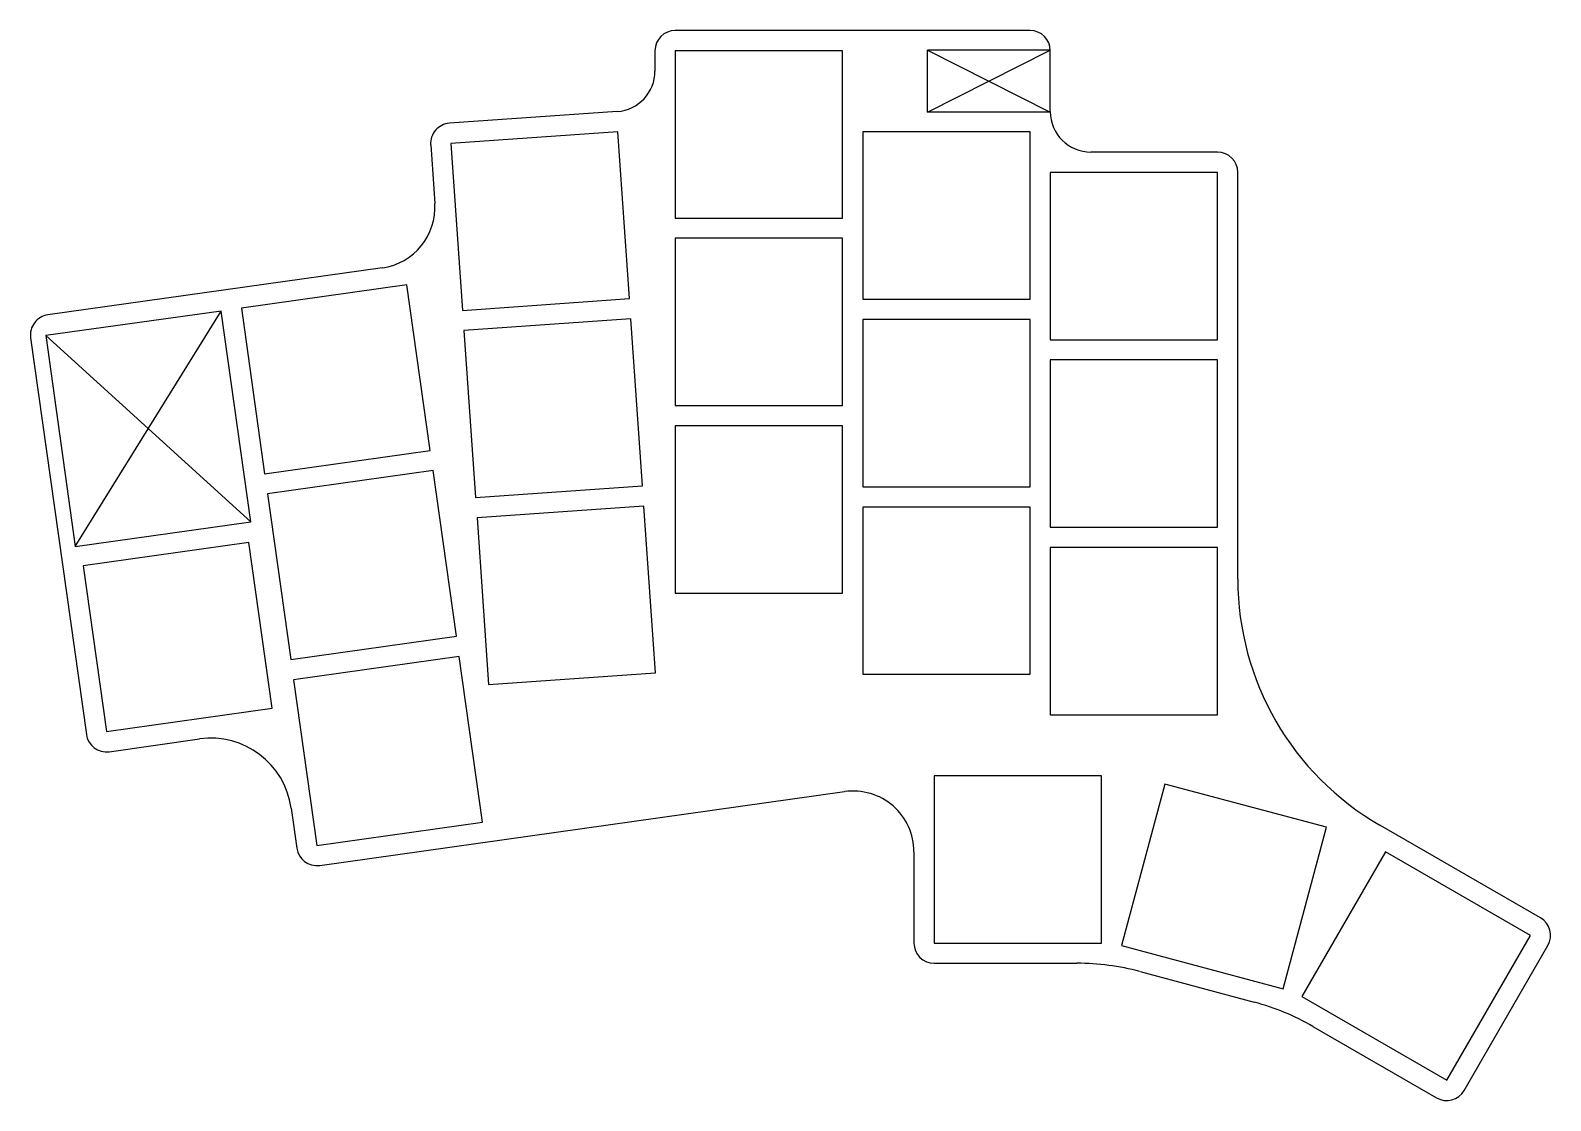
# Model space of a CAD drawing. Header units: inches. Extents: x 7 to 157, y 9 to 114.
import ezdxf

# ---------------------------------------------------------------- set-up
doc = ezdxf.new("R2010")
doc.units = ezdxf.units.IN
doc.header["$MEASUREMENT"] = 0
doc.layers.get('0').update_dxf_attribs({"color": 1})
doc.layers.add('OUTLINE_CURVED', color=6, linetype='Continuous')

msp = doc.modelspace()

# ---------------------------------------------------------------- linework, layer by layer
for p, q in [((70.67, 112.12), (70.67, 95.62)), ((87.17, 112.12), (70.67, 112.12)), ((87.17, 95.62), (87.17, 112.12)), ((95.57, 106.07), (107.67, 112.17)), ((95.57, 112.17), (107.67, 106.07)), ((64.99, 104.12), (48.53, 102.97)), ((66.14, 87.67), (64.99, 104.12)), ((89.17, 104.12), (89.17, 87.62)), ((105.67, 104.12), (89.17, 104.12)), ((105.67, 87.62), (105.67, 104.12)), ((48.53, 102.97), (49.68, 86.51)), ((107.67, 100.12), (107.67, 83.62)), ((124.17, 100.12), (107.67, 100.12)), ((124.17, 83.62), (124.17, 100.12)), ((70.67, 95.62), (87.17, 95.62)), ((70.67, 93.62), (70.67, 77.12)), ((87.17, 93.62), (70.67, 93.62)), ((87.17, 77.12), (87.17, 93.62)), ((44.2, 89.03), (27.87, 86.73)), ((46.5, 72.69), (44.2, 89.03)), ((49.68, 86.51), (66.14, 87.67)), ((89.17, 87.62), (105.67, 87.62)), ((25.88, 86.45), (8.56, 84.02)), ((11.48, 63.22), (25.88, 86.45)), ((28.81, 65.66), (25.88, 86.45)), ((27.87, 86.73), (30.16, 70.39)), ((66.28, 85.67), (49.82, 84.52)), ((67.43, 69.21), (66.28, 85.67)), ((89.17, 85.62), (89.17, 69.12)), ((105.67, 85.62), (89.17, 85.62)), ((105.67, 69.12), (105.67, 85.62)), ((8.56, 84.02), (28.81, 65.66)), ((8.56, 84.02), (11.48, 63.22)), ((49.82, 84.52), (50.97, 68.06)), ((107.67, 83.62), (124.17, 83.62)), ((107.67, 81.62), (107.67, 65.12)), ((124.17, 81.62), (107.67, 81.62)), ((124.17, 65.12), (124.17, 81.62)), ((70.67, 77.12), (87.17, 77.12)), ((70.67, 75.12), (70.67, 58.62)), ((87.17, 75.12), (70.67, 75.12)), ((87.17, 58.62), (87.17, 75.12)), ((30.16, 70.39), (46.5, 72.69)), ((46.78, 70.71), (30.44, 68.41)), ((49.08, 54.37), (46.78, 70.71)), ((50.97, 68.06), (67.43, 69.21)), ((89.17, 69.12), (105.67, 69.12)), ((30.44, 68.41), (32.74, 52.07)), ((67.57, 67.21), (51.11, 66.06)), ((51.11, 66.06), (52.26, 49.6)), ((68.72, 50.76), (67.57, 67.21)), ((89.17, 67.12), (89.17, 50.62)), ((105.67, 67.12), (89.17, 67.12)), ((105.67, 50.62), (105.67, 67.12)), ((11.48, 63.22), (28.81, 65.66)), ((107.67, 65.12), (124.17, 65.12)), ((28.59, 63.61), (12.25, 61.31)), ((30.89, 47.27), (28.59, 63.61)), ((107.67, 63.12), (107.67, 46.62)), ((124.17, 63.12), (107.67, 63.12)), ((124.17, 46.62), (124.17, 63.12)), ((12.25, 61.31), (14.55, 44.97)), ((70.67, 58.62), (87.17, 58.62)), ((32.74, 52.07), (49.08, 54.37)), ((49.35, 52.39), (33.01, 50.09)), ((51.65, 36.05), (49.35, 52.39)), ((33.01, 50.09), (35.31, 33.75)), ((52.26, 49.6), (68.72, 50.76)), ((89.17, 50.62), (105.67, 50.62)), ((14.55, 44.97), (30.89, 47.27)), ((107.67, 46.62), (124.17, 46.62)), ((96.22, 40.62), (96.22, 24.12)), ((112.72, 40.62), (96.22, 40.62)), ((112.72, 24.12), (112.72, 40.62)), ((118.97, 39.8), (114.7, 23.86)), ((134.91, 35.53), (118.97, 39.8)), ((35.31, 33.75), (51.65, 36.05)), ((130.64, 19.59), (134.91, 35.53)), ((140.74, 33.12), (132.49, 18.83)), ((155.03, 24.87), (140.74, 33.12)), ((96.22, 24.12), (112.72, 24.12)), ((146.78, 10.58), (155.03, 24.87)), ((114.7, 23.86), (130.64, 19.59)), ((132.49, 18.83), (146.78, 10.58))]:
    msp.add_line(p, q)
at = {"linetype": 'Continuous'}
for p, q in [((107.67, 112.17), (95.57, 112.17)), ((95.57, 106.07), (95.57, 112.17)), ((107.67, 106.07), (95.57, 106.07))]:
    msp.add_line(p, q, dxfattribs=at)
at = {"layer": 'OUTLINE_CURVED'}
for p, q in [((105.67, 114.12), (70.67, 114.12)), ((68.67, 112.12), (68.67, 110.12)), ((107.67, 106.12), (107.67, 112.12)), ((64.95, 106.13), (48.39, 104.97)), ((46.54, 102.83), (46.94, 97.07)), ((124.17, 102.12), (111.67, 102.12)), ((126.17, 60), (126.17, 100.12)), ((41.79, 90.71), (8.77, 86.07)), ((7.07, 83.81), (12.57, 44.69)), ((14.83, 42.99), (23.74, 44.24)), ((35.59, 31.77), (87.38, 39.05)), ((32.77, 37.43), (33.33, 33.47)), ((156.03, 26.6), (140.17, 35.75)), ((94.22, 33.11), (94.22, 24.12)), ((148.51, 9.58), (156.76, 23.87)), ((96.22, 22.12), (110.3, 22.12)), ((116.52, 21.31), (127.79, 18.29)), ((133.58, 15.89), (145.78, 8.85))]:
    msp.add_line(p, q, dxfattribs=at)
for centre, radius, start, end in [((70.67, 112.12), 2, 90, 180), ((105.67, 112.12), 2, 0, 90), ((64.67, 110.12), 4, 274.0001, 0), ((111.67, 106.12), 4, 180, 270), ((48.53, 102.97), 2, 94.0001, 184.0001), ((124.17, 100.12), 2, 0, 90), ((40.95, 96.65), 6, 277.9998, 4.0001), ((9.05, 84.09), 2, 97.9998, 187.9998), ((154.17, 60), 28, 180, 240), ((14.55, 44.97), 2, 187.9998, 277.9988), ((24.85, 36.32), 8, 7.9998, 97.9988), ((88.22, 33.11), 6, 360, 97.9998), ((35.31, 33.75), 2, 187.9998, 277.9998), ((155.03, 24.87), 2, 330, 60), ((96.22, 24.12), 2, 180, 270), ((110.3, -1.88), 24, 75.0003, 90), ((121.58, -4.9), 24, 60, 75.0003), ((146.78, 10.58), 2, 240, 330)]:
    msp.add_arc(centre, radius, start, end, dxfattribs=at)

doc.saveas('drawing.dxf')
